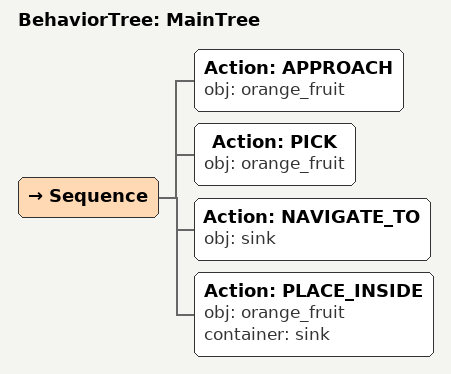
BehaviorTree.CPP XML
<root main_tree_to_execute="MainTree">
  <BehaviorTree ID="MainTree">
    <Sequence>
      <!-- Approach orange_fruit -->
      <Action ID="APPROACH" obj="orange_fruit" />
      <!-- Pick orange_fruit -->
      <Action ID="PICK" obj="orange_fruit" />
      <!-- Navigate to sink -->
      <Action ID="NAVIGATE_TO" obj="sink" />
      <!-- Place orange_fruit inside sink -->
      <Action ID="PLACE_INSIDE" obj="orange_fruit" container="sink" />
    </Sequence>
  </BehaviorTree>
</root>
